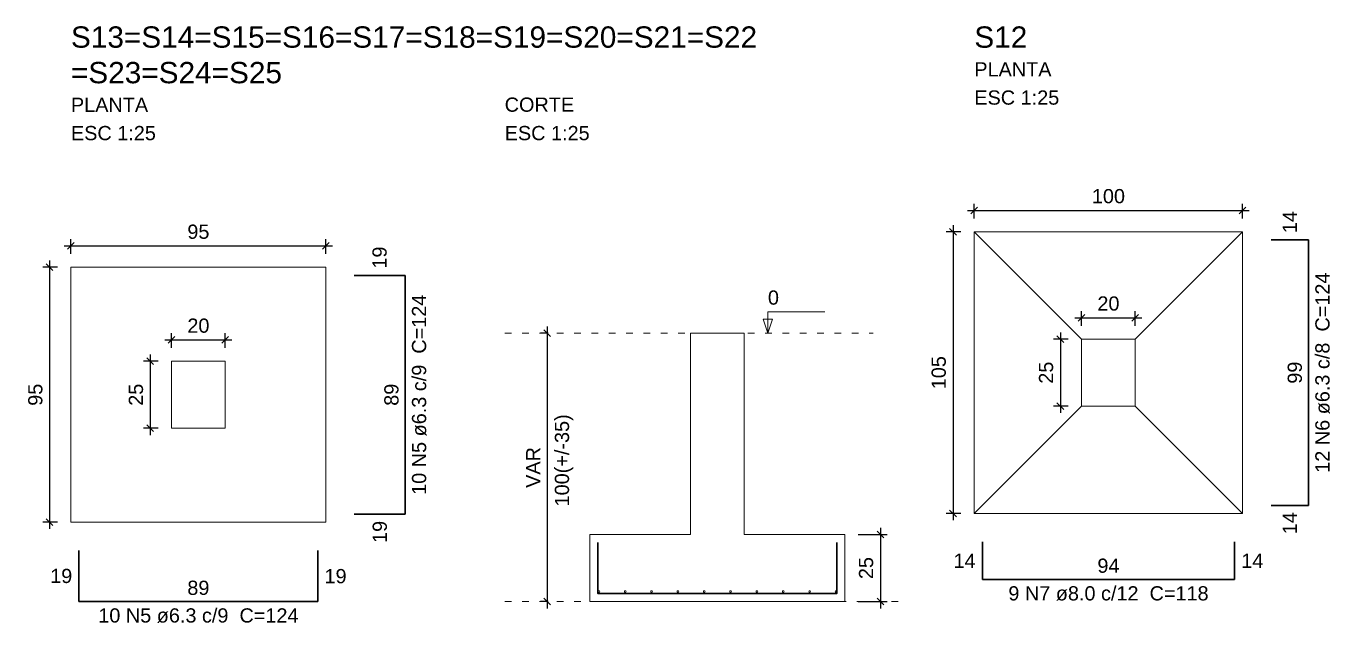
# Model space of a CAD drawing. Header units: millimetres. Extents: x 7 to 580, y -90 to 91.
# Drawn here: x 467.7 to 487.14, y 81.76 to 90.66 of the extents above; entities that cross this region are included whole.
import ezdxf

# ---------------------------------------------------------------- set-up
doc = ezdxf.new("R2010")
doc.units = ezdxf.units.MM
doc.linetypes.add('DOT2', pattern=[3.175, 0, -3.175])
for name, color, linetype, lineweight in [('DT-Armadura', 2, 'Continuous', 30), ('DT-Barras no corte', 5, 'Continuous', 5), ('DT-Cotas', 9, 'Continuous', 5), ('DT-Forma', 5, 'Continuous', 5), ('DT-Pontilhado', 9, 'DOT2', 5), ('DT-Textos', 7, 'Continuous', 5), ('DT-Título', 3, 'Continuous', 20)]:
    doc.layers.add(name, color=color, linetype=linetype, lineweight=lineweight)
doc.styles.add('Arial', font='arial.ttf')
doc.styles.get("Standard").update_dxf_attribs({"font": 'arial.ttf'})
doc.dimstyles.new('UM_25.000000', dxfattribs={"dimtxt": 0.18, "dimasz": 0.1, "dimexe": 0.1, "dimexo": 0.2, "dimgap": 0, "dimtad": 1, "dimtih": 1, "dimtoh": 1, "dimdec": 1, "dimlfac": 25, "dimzin": 0, "dimdsep": 46, "dimtxsty": 'Standard', "dimblk": 'CLOSED', "dimblk1": 'CLOSED', "dimblk2": 'CLOSED', "dimcen": 0.09, "dimdle": 0.1, "dimadec": 1, "dimazin": 2, "dimtfac": 1, "dimtdec": 4, "dimtofl": 0, "dimtmove": 0, "dimatfit": 3, "dimldrblk": 'CLOSED', "dimfxl": 1, "dimtolj": 1, "dimarcsym": 0})

# ---------------------------------------------------------------- blocks, each defined once
blk = doc.blocks.new('_OBLIQUE')
at = {"color": 0, "linetype": 'ByBlock', "lineweight": -2}
blk.add_line((-0.5, -0.5), (0.5, 0.5), dxfattribs=at)
blk = doc.blocks.new('*D213')
at = {"layer": 'Defpoints', "color": 0, "transparency": 16777216}
for p in [(468.373, 87.064), (468.055, 83.264), (468.373, 83.264)]:
    blk.add_point(p, dxfattribs=at)
at = {"layer": 'DT-Cotas', "color": 0, "lineweight": -2, "transparency": 16777216}
for p, q in [((468.055, 87.164), (468.055, 83.164)), ((468.173, 87.064), (467.955, 87.064)), ((468.173, 83.264), (467.955, 83.264))]:
    blk.add_line(p, q, dxfattribs=at)
at = {"layer": 'DT-Cotas', "color": 0, "lineweight": -2, "transparency": 16777216, "xscale": 0.1, "yscale": 0.1, "zscale": 0.1}
for p, rotation in [((468.055, 87.064), 90), ((468.055, 83.264), 270)]:
    blk.add_blockref('_OBLIQUE', p, dxfattribs=dict(at, rotation=rotation))
at = {"layer": 'DT-Cotas', "transparency": 16777216, "insert": (467.843, 85.164), "char_height": 0.2118, "attachment_point": 5, "rotation": 90, "style": 'Arial'}
blk.add_mtext('\\A1;95', dxfattribs=at)
blk = doc.blocks.new('*D214')
at = {"layer": 'Defpoints', "color": 0, "transparency": 16777216}
for p in [(472.173, 87.382), (468.373, 87.064), (472.173, 87.064)]:
    blk.add_point(p, dxfattribs=at)
at = {"layer": 'DT-Cotas', "color": 0, "lineweight": -2, "transparency": 16777216}
for p, q in [((468.373, 87.264), (468.373, 87.482)), ((472.173, 87.264), (472.173, 87.482)), ((468.273, 87.382), (472.273, 87.382))]:
    blk.add_line(p, q, dxfattribs=at)
at = {"layer": 'DT-Cotas', "color": 0, "lineweight": -2, "transparency": 16777216, "xscale": 0.1, "yscale": 0.1, "zscale": 0.1, "rotation": 180}
blk.add_blockref('_OBLIQUE', (468.373, 87.382), dxfattribs=at)
at = {"layer": 'DT-Cotas', "color": 0, "lineweight": -2, "transparency": 16777216, "xscale": 0.1, "yscale": 0.1, "zscale": 0.1}
blk.add_blockref('_OBLIQUE', (472.173, 87.382), dxfattribs=at)
at = {"layer": 'DT-Cotas', "transparency": 16777216, "insert": (470.273, 87.593), "char_height": 0.2118, "attachment_point": 5, "rotation": 0.0057, "style": 'Arial'}
blk.add_mtext('\\A1;95', dxfattribs=at)
blk = doc.blocks.new('*D215')
at = {"layer": 'Defpoints', "color": 0, "transparency": 16777216}
for p in [(469.873, 85.664), (469.555, 84.664), (469.873, 84.664)]:
    blk.add_point(p, dxfattribs=at)
at = {"layer": 'DT-Cotas', "color": 0, "lineweight": -2, "transparency": 16777216}
for p, q in [((469.555, 85.764), (469.555, 84.564)), ((469.673, 85.664), (469.455, 85.664)), ((469.673, 84.664), (469.455, 84.664))]:
    blk.add_line(p, q, dxfattribs=at)
at = {"layer": 'DT-Cotas', "color": 0, "lineweight": -2, "transparency": 16777216, "xscale": 0.1, "yscale": 0.1, "zscale": 0.1}
for p, rotation in [((469.555, 85.664), 90), ((469.555, 84.664), 270)]:
    blk.add_blockref('_OBLIQUE', p, dxfattribs=dict(at, rotation=rotation))
at = {"layer": 'DT-Cotas', "transparency": 16777216, "insert": (469.343, 85.164), "char_height": 0.2118, "attachment_point": 5, "rotation": 90, "style": 'Arial'}
blk.add_mtext('\\A1;25', dxfattribs=at)
blk = doc.blocks.new('*D216')
at = {"layer": 'Defpoints', "color": 0, "transparency": 16777216}
for p in [(470.673, 85.982), (469.873, 85.664), (470.673, 85.664)]:
    blk.add_point(p, dxfattribs=at)
at = {"layer": 'DT-Cotas', "color": 0, "lineweight": -2, "transparency": 16777216}
for p, q in [((469.773, 85.982), (470.773, 85.982)), ((469.873, 85.864), (469.873, 86.082)), ((470.673, 85.864), (470.673, 86.082))]:
    blk.add_line(p, q, dxfattribs=at)
at = {"layer": 'DT-Cotas', "color": 0, "lineweight": -2, "transparency": 16777216, "xscale": 0.1, "yscale": 0.1, "zscale": 0.1, "rotation": 180}
blk.add_blockref('_OBLIQUE', (469.873, 85.982), dxfattribs=at)
at = {"layer": 'DT-Cotas', "color": 0, "lineweight": -2, "transparency": 16777216, "xscale": 0.1, "yscale": 0.1, "zscale": 0.1}
blk.add_blockref('_OBLIQUE', (470.673, 85.982), dxfattribs=at)
at = {"layer": 'DT-Cotas', "transparency": 16777216, "insert": (470.273, 86.193), "char_height": 0.2118, "attachment_point": 5, "rotation": 0.0057, "style": 'Arial'}
blk.add_mtext('\\A1;20', dxfattribs=at)
blk = doc.blocks.new('*D217')
at = {"layer": 'Defpoints', "color": 0, "transparency": 16777216}
for p in [(475.686, 86.08), (475.474, 82.08), (475.686, 82.08)]:
    blk.add_point(p, dxfattribs=at)
at = {"layer": 'DT-Cotas', "color": 0, "lineweight": -2, "transparency": 16777216}
for p, q in [((475.474, 86.18), (475.474, 81.98)), ((475.486, 86.08), (475.374, 86.08)), ((475.486, 82.08), (475.374, 82.08))]:
    blk.add_line(p, q, dxfattribs=at)
at = {"layer": 'DT-Cotas', "color": 0, "lineweight": -2, "transparency": 16777216, "xscale": 0.1, "yscale": 0.1, "zscale": 0.1}
for p, rotation in [((475.474, 86.08), 90), ((475.474, 82.08), 270)]:
    blk.add_blockref('_OBLIQUE', p, dxfattribs=dict(at, rotation=rotation))
at = {"layer": 'DT-Cotas', "transparency": 16777216, "insert": (475.263, 84.08), "char_height": 0.2118, "attachment_point": 5, "rotation": 90, "style": 'Arial'}
blk.add_mtext('\\A1;VAR', dxfattribs=at)
blk = doc.blocks.new('*D218')
at = {"layer": 'Defpoints', "color": 0, "transparency": 16777216}
for p in [(479.91, 83.08), (479.91, 82.08), (480.439, 82.08)]:
    blk.add_point(p, dxfattribs=at)
at = {"layer": 'DT-Cotas', "color": 0, "lineweight": -2, "transparency": 16777216}
for p, q in [((480.11, 83.08), (480.539, 83.08)), ((480.439, 83.18), (480.439, 81.98)), ((480.11, 82.08), (480.539, 82.08))]:
    blk.add_line(p, q, dxfattribs=at)
at = {"layer": 'DT-Cotas', "color": 0, "lineweight": -2, "transparency": 16777216, "xscale": 0.1, "yscale": 0.1, "zscale": 0.1}
for p, rotation in [((480.439, 83.08), 90), ((480.439, 82.08), 270)]:
    blk.add_blockref('_OBLIQUE', p, dxfattribs=dict(at, rotation=rotation))
at = {"layer": 'DT-Cotas', "transparency": 16777216, "insert": (480.227, 82.58), "char_height": 0.2118, "attachment_point": 5, "rotation": 90, "style": 'Arial'}
blk.add_mtext('\\A1;25', dxfattribs=at)
blk = doc.blocks.new('*D194')
at = {"layer": 'Defpoints', "color": 0, "transparency": 16777216}
for p in [(481.839, 87.593), (481.522, 83.393), (481.839, 83.393)]:
    blk.add_point(p, dxfattribs=at)
at = {"layer": 'DT-Cotas', "color": 0, "lineweight": -2, "transparency": 16777216}
for p, q in [((481.522, 87.693), (481.522, 83.293)), ((481.639, 87.593), (481.422, 87.593)), ((481.639, 83.393), (481.422, 83.393))]:
    blk.add_line(p, q, dxfattribs=at)
at = {"layer": 'DT-Cotas', "color": 0, "lineweight": -2, "transparency": 16777216, "xscale": 0.1, "yscale": 0.1, "zscale": 0.1}
for p, rotation in [((481.522, 87.593), 90), ((481.522, 83.393), 270)]:
    blk.add_blockref('_OBLIQUE', p, dxfattribs=dict(at, rotation=rotation))
at = {"layer": 'DT-Cotas', "transparency": 16777216, "insert": (481.31, 85.493), "char_height": 0.2118, "attachment_point": 5, "rotation": 90, "style": 'Arial'}
blk.add_mtext('\\A1;105', dxfattribs=at)
blk = doc.blocks.new('*D195')
at = {"layer": 'Defpoints', "color": 0, "transparency": 16777216}
for p in [(485.839, 87.911), (481.839, 87.593), (485.839, 87.593)]:
    blk.add_point(p, dxfattribs=at)
at = {"layer": 'DT-Cotas', "color": 0, "lineweight": -2, "transparency": 16777216}
for p, q in [((481.739, 87.911), (485.939, 87.911)), ((481.839, 87.793), (481.839, 88.011)), ((485.839, 87.793), (485.839, 88.011))]:
    blk.add_line(p, q, dxfattribs=at)
at = {"layer": 'DT-Cotas', "color": 0, "lineweight": -2, "transparency": 16777216, "xscale": 0.1, "yscale": 0.1, "zscale": 0.1, "rotation": 180}
blk.add_blockref('_OBLIQUE', (481.839, 87.911), dxfattribs=at)
at = {"layer": 'DT-Cotas', "color": 0, "lineweight": -2, "transparency": 16777216, "xscale": 0.1, "yscale": 0.1, "zscale": 0.1}
blk.add_blockref('_OBLIQUE', (485.839, 87.911), dxfattribs=at)
at = {"layer": 'DT-Cotas', "transparency": 16777216, "insert": (483.839, 88.123), "char_height": 0.2118, "attachment_point": 5, "rotation": 0.0057, "style": 'Arial'}
blk.add_mtext('\\A1;100', dxfattribs=at)
blk = doc.blocks.new('*D196')
at = {"layer": 'Defpoints', "color": 0, "transparency": 16777216}
for p in [(483.439, 85.993), (483.122, 84.993), (483.439, 84.993)]:
    blk.add_point(p, dxfattribs=at)
at = {"layer": 'DT-Cotas', "color": 0, "lineweight": -2, "transparency": 16777216}
for p, q in [((483.239, 85.993), (483.022, 85.993)), ((483.122, 86.093), (483.122, 84.893)), ((483.239, 84.993), (483.022, 84.993))]:
    blk.add_line(p, q, dxfattribs=at)
at = {"layer": 'DT-Cotas', "color": 0, "lineweight": -2, "transparency": 16777216, "xscale": 0.1, "yscale": 0.1, "zscale": 0.1}
for p, rotation in [((483.122, 85.993), 90), ((483.122, 84.993), 270)]:
    blk.add_blockref('_OBLIQUE', p, dxfattribs=dict(at, rotation=rotation))
at = {"layer": 'DT-Cotas', "transparency": 16777216, "insert": (482.91, 85.493), "char_height": 0.2118, "attachment_point": 5, "rotation": 90, "style": 'Arial'}
blk.add_mtext('\\A1;25', dxfattribs=at)
blk = doc.blocks.new('*D197')
at = {"layer": 'Defpoints', "color": 0, "transparency": 16777216}
for p in [(484.239, 86.311), (483.439, 85.993), (484.239, 85.993)]:
    blk.add_point(p, dxfattribs=at)
at = {"layer": 'DT-Cotas', "color": 0, "lineweight": -2, "transparency": 16777216}
for p, q in [((483.339, 86.311), (484.339, 86.311)), ((483.439, 86.193), (483.439, 86.411)), ((484.239, 86.193), (484.239, 86.411))]:
    blk.add_line(p, q, dxfattribs=at)
at = {"layer": 'DT-Cotas', "color": 0, "lineweight": -2, "transparency": 16777216, "xscale": 0.1, "yscale": 0.1, "zscale": 0.1, "rotation": 180}
blk.add_blockref('_OBLIQUE', (483.439, 86.311), dxfattribs=at)
at = {"layer": 'DT-Cotas', "color": 0, "lineweight": -2, "transparency": 16777216, "xscale": 0.1, "yscale": 0.1, "zscale": 0.1}
blk.add_blockref('_OBLIQUE', (484.239, 86.311), dxfattribs=at)
at = {"layer": 'DT-Cotas', "transparency": 16777216, "insert": (483.839, 86.523), "char_height": 0.2118, "attachment_point": 5, "rotation": 0.0057, "style": 'Arial'}
blk.add_mtext('\\A1;20', dxfattribs=at)

msp = doc.modelspace()

# ---------------------------------------------------------------- linework, layer by layer
at = {"layer": 'DT-Armadura'}
for p, q in [((486.823, 87.4734), (486.263, 87.4734)), ((486.823, 83.5134), (486.823, 87.4734)), ((473.3564, 86.9439), (472.5964, 86.9439)), ((473.3564, 83.3839), (473.3564, 86.9439)), ((472.5964, 83.3839), (473.3564, 83.3839)), ((486.263, 83.5134), (486.823, 83.5134)), ((468.4928, 82.8403), (468.4928, 82.0803)), ((472.0528, 82.0803), (472.0528, 82.8403)), ((481.9594, 82.9698), (481.9594, 82.4098)), ((485.7194, 82.4098), (485.7194, 82.9698)), ((481.9594, 82.4098), (485.7194, 82.4098)), ((468.4928, 82.0803), (472.0528, 82.0803))]:
    msp.add_line(p, q, dxfattribs=at)
msp.add_lwpolyline([(476.2298, 82.9603), (476.2298, 82.2003), (479.7898, 82.2003), (479.7898, 82.9603)], dxfattribs=at)
at = {"layer": 'DT-Barras no corte'}
for centre in [(476.2424, 82.2303), (476.6351, 82.2303), (477.0279, 82.2303), (477.4206, 82.2303), (477.8134, 82.2303), (478.2061, 82.2303), (478.5989, 82.2303), (478.9916, 82.2303), (479.3844, 82.2303), (479.7772, 82.2303)]:
    msp.add_circle(centre, 0.0126, dxfattribs=at)
at = {"layer": 'DT-Forma'}
for p, q in [((481.8394, 87.5934), (483.4394, 85.9934)), ((485.8394, 87.5934), (484.2394, 85.9934)), ((481.8394, 83.3934), (483.4394, 84.9934)), ((485.8394, 83.3934), (484.2394, 84.9934))]:
    msp.add_line(p, q, dxfattribs=at)
for points in [[(481.8394, 83.3934), (481.8394, 87.5934), (485.8394, 87.5934), (485.8394, 83.3934), (481.8394, 83.3934)], [(468.3728, 83.2639), (468.3728, 87.0639), (472.1728, 87.0639), (472.1728, 83.2639), (468.3728, 83.2639)], [(478.4098, 86.0803), (477.6098, 86.0803), (477.6098, 83.0803), (477.6098, 83.0803), (476.1098, 83.0803), (476.1098, 82.0803), (479.9098, 82.0803), (479.9098, 83.0803), (478.4098, 83.0803), (478.4098, 83.0803), (478.4098, 86.0803)], [(483.4394, 84.9934), (484.2394, 84.9934), (484.2394, 85.9934), (483.4394, 85.9934), (483.4394, 84.9934)], [(469.8728, 84.6639), (470.6728, 84.6639), (470.6728, 85.6639), (469.8728, 85.6639), (469.8728, 84.6639)]]:
    msp.add_lwpolyline(points, close=True, dxfattribs=at)
at = {"layer": 'DT-Pontilhado', "ltscale": 0.05}
for p, q in [((474.839, 86.0803), (480.3334, 86.0803)), ((474.839, 82.0803), (476.1098, 82.0803)), ((480.704, 82.0803), (479.9098, 82.0803))]:
    msp.add_line(p, q, dxfattribs=at)
at = {"layer": 'DT-Textos'}
msp.add_lwpolyline([(478.7628, 86.0803), (478.7628, 86.398), (479.61, 86.398)], dxfattribs=at)
msp.add_lwpolyline([(478.8334, 86.2921), (478.7628, 86.0803), (478.6922, 86.2921), (478.8334, 86.2921)], close=True, dxfattribs=at)

# ---------------------------------------------------------------- texts
at = {"layer": 'DT-Armadura', "color": 7, "char_height": 0.2118, "rotation": 90.00021, "line_spacing_factor": 0.9, "style": 'Arial'}
for s, insert, width, attachment_point in [('14', (486.6489, 87.5734), 0.90832, 7), ('19', (473.0823, 87.0439), 0.90832, 7), ('12 N6 ø6.3 c/8  C=124', (487.1407, 85.4934), 5.33736, 8), ('10 N5 ø6.3 c/9  C=124', (473.6741, 85.1639), 5.33736, 8), ('99', (486.7257, 85.4934), 0.90832, 8), ('89', (473.2591, 85.1639), 0.90832, 8), ('14', (486.4371, 83.4134), 0.90832, 3), ('19', (472.8705, 83.2839), 0.90832, 3)]:
    msp.add_mtext(s, dxfattribs=dict(at, insert=insert, width=width, attachment_point=attachment_point))
at = {"layer": 'DT-Armadura', "color": 7, "char_height": 0.2118, "line_spacing_factor": 0.9, "style": 'Arial'}
for s, insert, width, attachment_point in [('14', (481.8594, 82.5839), 0.90832, 9), ('94', (483.8394, 82.5071), 0.90832, 8), ('14', (485.8195, 82.7957), 0.90832, 1), ('19', (468.3927, 82.3544), 0.90832, 9), ('19', (472.1528, 82.5662), 0.90832, 1), ('89', (470.2728, 82.1776), 0.90832, 8), ('9 N7 ø8.0 c/12  C=118', (483.8396, 82.0923), 5.33736, 8), ('10 N5 ø6.3 c/9  C=124', (470.273, 81.7628), 5.33736, 8)]:
    msp.add_mtext(s, dxfattribs=dict(at, insert=insert, width=width, attachment_point=attachment_point))
at = {"layer": 'DT-Cotas', "insert": (475.862, 84.1859), "char_height": 0.2118, "width": 2.5416, "attachment_point": 8, "rotation": 90.00021, "line_spacing_factor": 0.798, "style": 'Arial'}
msp.add_mtext('100(+/-35)', dxfattribs=at)
at = {"layer": 'DT-Textos', "char_height": 0.2118, "attachment_point": 7, "line_spacing_factor": 0.798, "style": 'Arial'}
for s, insert, width in [('PLANTA', (481.8396, 89.9093), 1.52496), ('ESC 1:25', (481.8396, 89.4853), 2.03328), ('PLANTA', (468.373, 89.3798), 1.52496), ('CORTE', (474.839, 89.3798), 1.2708), ('ESC 1:25', (468.373, 88.9558), 2.03328), ('ESC 1:25', (474.839, 88.9558), 2.03328), ('0', (478.763, 86.5038), 0.25416)]:
    msp.add_mtext(s, dxfattribs=dict(at, insert=insert, width=width))
at = {"layer": 'DT-Título', "char_height": 0.3177, "attachment_point": 7, "line_spacing_factor": 0.798, "style": 'Arial'}
for s, insert, width in [('S13=S14=S15=S16=S17=S18=S19=S20=S21=S22', (468.373, 90.3327), 14.86836), ('S12', (481.8396, 90.3322), 1.14372), ('=S23=S24=S25', (468.373, 89.8027), 4.57488)]:
    msp.add_mtext(s, dxfattribs=dict(at, insert=insert, width=width))

# ---------------------------------------------------------------- dimensions: what is measured, and where the dimension line sits
at = {"layer": 'DT-Cotas'}
for base, p1, p2, picture, middle in [((485.8394, 87.9111), (481.8394, 87.5934), (485.8394, 87.5934), '*D195', (483.8394, 88.1229)), ((472.1728, 87.3816), (468.3728, 87.0639), (472.1728, 87.0639), '*D214', (470.2728, 87.5934)), ((484.2394, 86.3111), (483.4394, 85.9934), (484.2394, 85.9934), '*D197', (483.8394, 86.5229)), ((470.6728, 85.9816), (469.8728, 85.6639), (470.6728, 85.6639), '*D216', (470.2728, 86.1934))]:
    dim = msp.add_linear_dim(base=base, p1=p1, p2=p2, dimstyle='UM_25.000000', override={"dimtxt": 0.2118, "dimasz": 0.1, "dimexe": 0.1, "dimexo": 0.2, "dimtad": 1, "dimtih": 0, "dimtoh": 0, "dimdec": 1, "dimlfac": 25, "dimzin": 8, "dimtxsty": 'Arial', "dimblk": 'OBLIQUE', "dimblk1": 'OBLIQUE', "dimblk2": 'OBLIQUE', "dimsah": 1, "dimdle": 0.1, "dimse1": 0, "dimse2": 0, "dimclrt": 256, "dimadec": 1, "dimazin": 3, "dimtmove": 2, "dimldrblk": 'OBLIQUE'}, dxfattribs=at)
    dim.commit()
    dim.dimension.update_dxf_attribs({"geometry": picture, "text_midpoint": middle, "dimtype": 160, "text_rotation": 0.00573})
for base, p1, p2, picture, middle in [((481.5217, 83.3934), (481.8394, 87.5934), (481.8394, 83.3934), '*D194', (481.3099, 85.4934)), ((468.0551, 83.2639), (468.3728, 87.0639), (468.3728, 83.2639), '*D213', (467.8433, 85.1639)), ((483.1217, 84.9934), (483.4394, 85.9934), (483.4394, 84.9934), '*D196', (482.9099, 85.4934)), ((469.5551, 84.6639), (469.8728, 85.6639), (469.8728, 84.6639), '*D215', (469.3433, 85.1639)), ((480.4393, 82.0803), (479.9098, 83.0803), (479.9098, 82.0803), '*D218', (480.2275, 82.5803))]:
    dim = msp.add_linear_dim(base=base, p1=p1, p2=p2, angle=90, dimstyle='UM_25.000000', override={"dimtxt": 0.2118, "dimasz": 0.1, "dimexe": 0.1, "dimexo": 0.2, "dimtad": 1, "dimtih": 0, "dimtoh": 0, "dimdec": 1, "dimlfac": 25, "dimzin": 8, "dimtxsty": 'Arial', "dimblk": 'OBLIQUE', "dimblk1": 'OBLIQUE', "dimblk2": 'OBLIQUE', "dimsah": 1, "dimdle": 0.1, "dimse1": 0, "dimse2": 0, "dimclrt": 256, "dimadec": 1, "dimazin": 3, "dimtmove": 2, "dimldrblk": 'OBLIQUE'}, dxfattribs=at)
    dim.commit()
    dim.dimension.update_dxf_attribs({"geometry": picture, "text_midpoint": middle, "dimtype": 160, "text_rotation": 90})
dim = msp.add_linear_dim(base=(475.4744, 82.0803), p1=(475.6862, 86.0803), p2=(475.6862, 82.0803), angle=90, text='VAR', dimstyle='UM_25.000000', override={"dimtxt": 0.2118, "dimasz": 0.1, "dimexe": 0.1, "dimexo": 0.2, "dimtad": 1, "dimtih": 0, "dimtoh": 0, "dimdec": 1, "dimlfac": 25, "dimzin": 8, "dimtxsty": 'Arial', "dimblk": 'OBLIQUE', "dimblk1": 'OBLIQUE', "dimblk2": 'OBLIQUE', "dimsah": 1, "dimdle": 0.1, "dimse1": 0, "dimse2": 0, "dimclrt": 256, "dimadec": 1, "dimazin": 3, "dimtmove": 2, "dimldrblk": 'OBLIQUE'}, dxfattribs=at)
dim.commit()
dim.dimension.update_dxf_attribs({"geometry": '*D217', "text_midpoint": (475.2626, 84.0803), "dimtype": 160, "text_rotation": 90})

doc.saveas('drawing.dxf')
